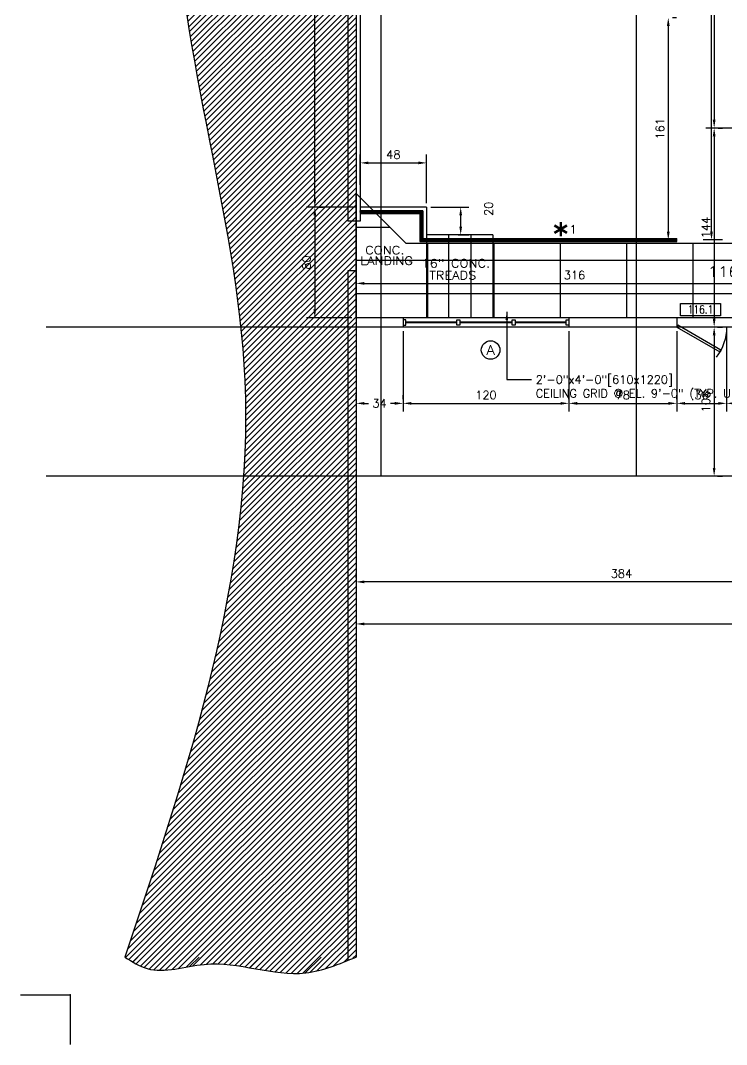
# Model space of a CAD drawing. Extents: x -289 to 2723, y -1587 to 303.
# Drawn here: x -289 to 222, y -1587 to -846 of the extents above; entities that cross this region are included whole.
import ezdxf
from ezdxf.enums import TextEntityAlignment as Align

# ---------------------------------------------------------------- set-up
doc = ezdxf.new("R2010")
doc.units = 0
doc.header["$MEASUREMENT"] = 0
doc.linetypes.add('Wall Base$0$CENTER', pattern=[2, 1.25, -0.25, 0.25, -0.25])
doc.layers.get('0').update_dxf_attribs({"linetype": 'CONTINUOUS'})
doc.layers.get('DEFPOINTS').update_dxf_attribs({"linetype": 'CONTINUOUS'})
for name, color, linetype in [('Wall Base$0$1_Arch_Plan_Center', 134, 'Wall Base$0$CENTER'), ('Wall Base$0$1_Arch_Plan_Dim', 5, 'CONTINUOUS'), ('Wall Base$0$1_Arch_Plan_Door', 131, 'CONTINUOUS'), ('Wall Base$0$1_Arch_Plan_ExistBldg', 1, 'CONTINUOUS'), ('Wall Base$0$1_Arch_Plan_HandRail', 7, 'CONTINUOUS'), ('Wall Base$0$1_Arch_Plan_Text1', 4, 'CONTINUOUS'), ('Wall Base$0$1_Arch_Plan_Wall', 7, 'CONTINUOUS'), ('Wall Base$0$1_Arch_Plan_Wall_Annot', 4, 'CONTINUOUS'), ('Wall Base$0$1_Arch_Plan_WinSec', 7, 'CONTINUOUS'), ('Wall Base$0$1_Arch_Reflected_Ceiling_Plan_Dim', 5, 'CONTINUOUS'), ('Wall Base$0$1_Arch_Reflected_Ceiling_Plan_Outline', 3, 'CONTINUOUS'), ('Wall Base$0$1_Arch_Reflected_Ceiling_Plan_Panel', 7, 'CONTINUOUS'), ('Wall Base$0$1_Arch_Reflected_Ceiling_Plan_Wall', 131, 'CONTINUOUS'), ('Wall Base$0$2_Arch_Plan_Dim', 5, 'CONTINUOUS'), ('Wall Base$0$2_Arch_Plan_ExistBldg', 1, 'CONTINUOUS'), ('Wall Base$0$2_Arch_Plan_Wall', 7, 'CONTINUOUS'), ('Wall Base$0$2_Arch_Plan_Wall_Below', 6, 'CONTINUOUS'), ('Wall Base$0$2_Arch_Reflected_Ceiling_Plan_Wall', 131, 'CONTINUOUS'), ('Wall Base$0$GRID', 131, 'CONTINUOUS')]:
    doc.layers.add(name, color=color, linetype=linetype)
doc.styles.add('Wall Base$0$ROMANS-115', font='romans.shx')
doc.styles.add('Wall Base$0$ROMANS-80', font='romans.shx', dxfattribs={"width": 0.8})
doc.styles.add('Wall Base$0$ROMANS80', font='romans.shx', dxfattribs={"width": 0.8})
doc.dimstyles.new('Wall Base$0$116-ROMANS-115-PS', dxfattribs={"dimscale": 96, "dimtxt": 0.0625, "dimasz": 0.0625, "dimexe": 0.0625, "dimexo": 0.03125, "dimgap": 0.03125, "dimtad": 1, "dimdec": 0, "dimlfac": 25.4, "dimrnd": 0.125, "dimzin": 1, "dimdsep": 46, "dimtxsty": 'Wall Base$0$ROMANS-115', "dimcen": 0.125, "dimclrd": 256, "dimclre": 256, "dimclrt": 256, "dimadec": 0, "dimazin": 0, "dimtfac": 1, "dimtdec": 0, "dimtofl": 0, "dimtmove": 2, "dimatfit": 0, "dimfxl": 1, "dimfrac": 2, "dimtolj": 1, "dimtzin": 0, "dimarcsym": 0})
doc.dimstyles.new('Wall Base$0$18-ROMANS-115-PS', dxfattribs={"dimscale": 0, "dimtxt": 0.0625, "dimasz": 0.0625, "dimexe": 0.0625, "dimexo": 0.03125, "dimgap": 0.03125, "dimtad": 1, "dimdec": 0, "dimlfac": 25.4, "dimzin": 1, "dimdsep": 46, "dimtxsty": 'Wall Base$0$ROMANS-115', "dimcen": 0.125, "dimclrd": 256, "dimclre": 256, "dimclrt": 256, "dimadec": 0, "dimazin": 0, "dimtfac": 1, "dimtdec": 0, "dimtofl": 0, "dimtmove": 0, "dimatfit": 0, "dimfxl": 1, "dimfrac": 2, "dimtolj": 1, "dimtzin": 0, "dimarcsym": 0})

# ---------------------------------------------------------------- blocks, each defined once
blk = doc.blocks.new('Wall Base$0$Door - Left Hung 36 in.')
blk.add_lwpolyline([(0.75, -1.3), (0, 0), (31.18, 18), (31.93, 16.7)], close=True)
blk.add_arc((0, 0), 36, 0, 37.31013)
blk = doc.blocks.new('*D247')
at = {"layer": 'DEFPOINTS', "color": 0, "transparency": 16777216}
for p in [(525.93, -1175.81), (-46.07, -1273.66), (525.93, -1282.72)]:
    blk.add_point(p, dxfattribs=at)
at = {"layer": 'Wall Base$0$1_Arch_Plan_Dim', "lineweight": -2, "transparency": 16777216}
for p, q in [((525.93, -1178.81), (525.93, -1288.72)), ((-46.07, -1276.66), (-46.07, -1288.72)), ((-40.07, -1282.72), (519.93, -1282.72))]:
    blk.add_line(p, q, dxfattribs=at)
at = {"layer": 'Wall Base$0$1_Arch_Plan_Dim', "transparency": 16777216}
for points in [[(-40.07, -1281.72), (-40.07, -1283.72), (-46.07, -1282.72)], [(519.93, -1281.72), (519.93, -1283.72), (525.93, -1282.72)]]:
    blk.add_solid(points, dxfattribs=at)
at = {"layer": 'Wall Base$0$1_Arch_Plan_Dim', "transparency": 16777216, "insert": (239.93, -1276.72), "char_height": 6, "attachment_point": 5, "style": 'Wall Base$0$ROMANS-115'}
blk.add_mtext('\\A1;572', dxfattribs=at)
blk = doc.blocks.new('*D253')
at = {"layer": 'DEFPOINTS', "color": 0, "transparency": 16777216}
for p in [(-75.92, -371.81), (-75.92, -981.06), (-43.07, -981.06)]:
    blk.add_point(p, dxfattribs=at)
at = {"layer": 'Wall Base$0$1_Arch_Plan_Dim', "lineweight": -2, "transparency": 16777216}
for p, q in [((-75.92, -377.81), (-75.92, -666)), ((-72.92, -371.81), (-69.92, -371.81)), ((-75.92, -975.06), (-75.92, -686.86)), ((-46.07, -981.06), (-81.92, -981.06))]:
    blk.add_line(p, q, dxfattribs=at)
at = {"layer": 'Wall Base$0$1_Arch_Plan_Dim', "transparency": 16777216}
for points in [[(-76.92, -377.81), (-74.92, -377.81), (-75.92, -371.81)], [(-76.92, -975.06), (-74.92, -975.06), (-75.92, -981.06)]]:
    blk.add_solid(points, dxfattribs=at)
at = {"layer": 'Wall Base$0$1_Arch_Plan_Dim', "transparency": 16777216, "insert": (-78.92, -676.43), "char_height": 6, "attachment_point": 5, "rotation": 90, "style": 'Wall Base$0$ROMANS-115'}
blk.add_mtext('\\A1;609', dxfattribs=at)
blk = doc.blocks.new('*D254')
at = {"layer": 'DEFPOINTS', "color": 0, "transparency": 16777216}
for p in [(-75.92, -981.06), (-75.92, -1061.06), (-46.07, -1061.06)]:
    blk.add_point(p, dxfattribs=at)
at = {"layer": 'Wall Base$0$1_Arch_Plan_Dim', "lineweight": -2, "transparency": 16777216}
for p, q in [((-72.92, -981.06), (-69.92, -981.06)), ((-75.92, -987.06), (-75.92, -1055.06)), ((-49.07, -1061.06), (-81.92, -1061.06))]:
    blk.add_line(p, q, dxfattribs=at)
at = {"layer": 'Wall Base$0$1_Arch_Plan_Dim', "transparency": 16777216}
for points in [[(-76.92, -987.06), (-74.92, -987.06), (-75.92, -981.06)], [(-76.92, -1055.06), (-74.92, -1055.06), (-75.92, -1061.06)]]:
    blk.add_solid(points, dxfattribs=at)
at = {"layer": 'Wall Base$0$1_Arch_Plan_Dim', "transparency": 16777216, "insert": (-81.92, -1021.06), "char_height": 6, "attachment_point": 5, "rotation": 90, "style": 'Wall Base$0$ROMANS-115'}
blk.add_mtext('\\A1;80', dxfattribs=at)
blk = doc.blocks.new('*D255')
at = {"layer": 'DEFPOINTS', "color": 0, "transparency": 16777216}
for p in [(269.93, -1004.81), (-46.07, -1026.56), (269.93, -1036.23)]:
    blk.add_point(p, dxfattribs=at)
at = {"layer": 'Wall Base$0$1_Arch_Plan_Dim', "lineweight": -2, "transparency": 16777216}
for p, q in [((269.93, -1007.81), (269.93, -1042.23)), ((-46.07, -1029.56), (-46.07, -1042.23)), ((-40.07, -1036.23), (263.93, -1036.23))]:
    blk.add_line(p, q, dxfattribs=at)
at = {"layer": 'Wall Base$0$1_Arch_Plan_Dim', "transparency": 16777216}
for points in [[(-40.07, -1035.23), (-40.07, -1037.23), (-46.07, -1036.23)], [(263.93, -1035.23), (263.93, -1037.23), (269.93, -1036.23)]]:
    blk.add_solid(points, dxfattribs=at)
at = {"layer": 'Wall Base$0$1_Arch_Plan_Dim', "transparency": 16777216, "insert": (111.93, -1030.23), "char_height": 6, "attachment_point": 5, "style": 'Wall Base$0$ROMANS-115'}
blk.add_mtext('\\A1;316', dxfattribs=at)
blk = doc.blocks.new('*D259')
at = {"layer": 'DEFPOINTS', "color": 0, "transparency": 16777216}
for p in [(179.8, -843.81), (178.33, -1004.81), (179.8, -1004.81)]:
    blk.add_point(p, dxfattribs=at)
at = {"layer": 'Wall Base$0$1_Arch_Plan_Dim', "lineweight": -2, "transparency": 16777216}
for p, q in [((182.8, -843.81), (185.8, -843.81)), ((179.8, -849.81), (179.8, -998.81)), ((181.33, -1004.81), (185.8, -1004.81))]:
    blk.add_line(p, q, dxfattribs=at)
at = {"layer": 'Wall Base$0$1_Arch_Plan_Dim', "transparency": 16777216}
for points in [[(178.8, -849.81), (180.8, -849.81), (179.8, -843.81)], [(178.8, -998.81), (180.8, -998.81), (179.8, -1004.81)]]:
    blk.add_solid(points, dxfattribs=at)
at = {"layer": 'Wall Base$0$1_Arch_Plan_Dim', "transparency": 16777216, "insert": (173.8, -924.31), "char_height": 6, "attachment_point": 5, "rotation": 90, "style": 'Wall Base$0$ROMANS-115'}
blk.add_mtext('\\A1;161', dxfattribs=at)
blk = doc.blocks.new('*D303')
at = {"layer": 'DEFPOINTS', "color": 0, "transparency": 16777216}
for p in [(221.93, -1067.81), (371.93, -1086.27), (371.93, -1123.06)]:
    blk.add_point(p, dxfattribs=at)
at = {"layer": 'Wall Base$0$1_Arch_Plan_Dim', "lineweight": -2, "transparency": 16777216}
for p, q in [((221.93, -1070.81), (221.93, -1129.06)), ((371.93, -1089.27), (371.93, -1129.06)), ((227.93, -1123.06), (365.93, -1123.06))]:
    blk.add_line(p, q, dxfattribs=at)
at = {"layer": 'Wall Base$0$1_Arch_Plan_Dim', "transparency": 16777216}
for points in [[(227.93, -1122.06), (227.93, -1124.06), (221.93, -1123.06)], [(365.93, -1122.06), (365.93, -1124.06), (371.93, -1123.06)]]:
    blk.add_solid(points, dxfattribs=at)
at = {"layer": 'Wall Base$0$1_Arch_Plan_Dim', "transparency": 16777216, "insert": (296.93, -1117.06), "char_height": 6, "attachment_point": 5, "style": 'Wall Base$0$ROMANS-115'}
blk.add_mtext('\\A1;150', dxfattribs=at)
blk = doc.blocks.new('*D344')
at = {"layer": 'DEFPOINTS', "color": 0, "transparency": 16777216}
for p in [(-12.07, -1067.81), (107.93, -1067.81), (107.93, -1123.06)]:
    blk.add_point(p, dxfattribs=at)
at = {"layer": 'Wall Base$0$1_Arch_Plan_Dim', "lineweight": -2, "transparency": 16777216}
for p, q in [((-12.07, -1070.81), (-12.07, -1129.06)), ((107.93, -1070.81), (107.93, -1129.06)), ((-6.07, -1123.06), (101.93, -1123.06))]:
    blk.add_line(p, q, dxfattribs=at)
at = {"layer": 'Wall Base$0$1_Arch_Plan_Dim', "transparency": 16777216}
for points in [[(-6.07, -1122.06), (-6.07, -1124.06), (-12.07, -1123.06)], [(101.93, -1122.06), (101.93, -1124.06), (107.93, -1123.06)]]:
    blk.add_solid(points, dxfattribs=at)
at = {"layer": 'Wall Base$0$1_Arch_Plan_Dim', "transparency": 16777216, "insert": (47.93, -1117.06), "char_height": 6, "attachment_point": 5, "style": 'Wall Base$0$ROMANS-115'}
blk.add_mtext('\\A1;120', dxfattribs=at)
blk = doc.blocks.new('*D345')
at = {"layer": 'DEFPOINTS', "color": 0, "transparency": 16777216}
for p in [(185.93, -1067.81), (221.93, -1067.81), (221.93, -1123.06)]:
    blk.add_point(p, dxfattribs=at)
at = {"layer": 'Wall Base$0$1_Arch_Plan_Dim', "lineweight": -2, "transparency": 16777216}
for p, q in [((185.93, -1070.81), (185.93, -1129.06)), ((221.93, -1070.81), (221.93, -1129.06)), ((191.93, -1123.06), (215.93, -1123.06))]:
    blk.add_line(p, q, dxfattribs=at)
at = {"layer": 'Wall Base$0$1_Arch_Plan_Dim', "transparency": 16777216}
for points in [[(191.93, -1122.06), (191.93, -1124.06), (185.93, -1123.06)], [(215.93, -1122.06), (215.93, -1124.06), (221.93, -1123.06)]]:
    blk.add_solid(points, dxfattribs=at)
at = {"layer": 'Wall Base$0$1_Arch_Plan_Dim', "transparency": 16777216, "insert": (203.93, -1117.06), "char_height": 6, "attachment_point": 5, "style": 'Wall Base$0$ROMANS-115'}
blk.add_mtext('\\A1;36', dxfattribs=at)
blk = doc.blocks.new('*D346')
at = {"layer": 'DEFPOINTS', "color": 0, "transparency": 16777216}
for p in [(107.93, -1123.06), (185.93, -1123.06), (185.93, -1123.06)]:
    blk.add_point(p, dxfattribs=at)
at = {"layer": 'Wall Base$0$1_Arch_Plan_Dim', "lineweight": -2, "transparency": 16777216}
for p, q in [((107.93, -1120.06), (107.93, -1117.06)), ((185.93, -1120.06), (185.93, -1117.06)), ((113.93, -1123.06), (179.93, -1123.06))]:
    blk.add_line(p, q, dxfattribs=at)
at = {"layer": 'Wall Base$0$1_Arch_Plan_Dim', "transparency": 16777216}
for points in [[(113.93, -1122.06), (113.93, -1124.06), (107.93, -1123.06)], [(179.93, -1122.06), (179.93, -1124.06), (185.93, -1123.06)]]:
    blk.add_solid(points, dxfattribs=at)
at = {"layer": 'Wall Base$0$1_Arch_Plan_Dim', "transparency": 16777216, "insert": (146.93, -1117.06), "char_height": 6, "attachment_point": 5, "style": 'Wall Base$0$ROMANS-115'}
blk.add_mtext('\\A1;78', dxfattribs=at)
blk = doc.blocks.new('*D347')
at = {"layer": 'DEFPOINTS', "color": 0, "transparency": 16777216}
for p in [(-46.07, -1123.06), (-46.07, -1123.06), (-12.07, -1123.06)]:
    blk.add_point(p, dxfattribs=at)
at = {"layer": 'Wall Base$0$1_Arch_Plan_Dim', "lineweight": -2, "transparency": 16777216}
for p, q in [((-46.07, -1120.06), (-46.07, -1117.06)), ((-12.07, -1120.06), (-12.07, -1117.06)), ((-40.07, -1123.06), (-37.07, -1123.06)), ((-18.07, -1123.06), (-21.07, -1123.06))]:
    blk.add_line(p, q, dxfattribs=at)
at = {"layer": 'Wall Base$0$1_Arch_Plan_Dim', "transparency": 16777216}
for points in [[(-40.07, -1122.06), (-40.07, -1124.06), (-46.07, -1123.06)], [(-18.07, -1122.06), (-18.07, -1124.06), (-12.07, -1123.06)]]:
    blk.add_solid(points, dxfattribs=at)
at = {"layer": 'Wall Base$0$1_Arch_Plan_Dim', "transparency": 16777216, "insert": (-29.07, -1123.06), "char_height": 6, "attachment_point": 5, "style": 'Wall Base$0$ROMANS-115'}
blk.add_mtext('\\A1;34', dxfattribs=at)
blk = doc.blocks.new('*D348')
at = {"layer": 'DEFPOINTS', "color": 0, "transparency": 16777216}
for p in [(208.21, -371.81), (211.09, -1004.81), (221.93, -1004.81)]:
    blk.add_point(p, dxfattribs=at)
at = {"layer": 'Wall Base$0$1_Arch_Plan_Dim', "lineweight": -2, "transparency": 16777216}
for p, q in [((211.09, -377.81), (211.09, -685.02)), ((211.21, -371.81), (217.09, -371.81)), ((211.09, -998.81), (211.09, -691.59)), ((218.93, -1004.81), (205.09, -1004.81))]:
    blk.add_line(p, q, dxfattribs=at)
at = {"layer": 'Wall Base$0$1_Arch_Plan_Dim', "transparency": 16777216}
for points in [[(210.09, -377.81), (212.09, -377.81), (211.09, -371.81)], [(210.09, -998.81), (212.09, -998.81), (211.09, -1004.81)]]:
    blk.add_solid(points, dxfattribs=at)
at = {"layer": 'Wall Base$0$1_Arch_Plan_Dim', "transparency": 16777216, "insert": (211.09, -688.31), "char_height": 6, "attachment_point": 5, "rotation": 90, "style": 'Wall Base$0$ROMANS-115'}
blk.add_mtext('\\A1;.', dxfattribs=at)
blk = doc.blocks.new('*D357')
at = {"layer": 'DEFPOINTS', "color": 0, "transparency": 16777216}
for p in [(4.93, -949.01), (-43.07, -967.89), (4.93, -981.06)]:
    blk.add_point(p, dxfattribs=at)
at = {"layer": 'Wall Base$0$1_Arch_Plan_Dim', "lineweight": -2, "transparency": 16777216}
for p, q in [((-43.07, -964.89), (-43.07, -943.01)), ((4.93, -978.06), (4.93, -943.01)), ((-37.07, -949.01), (-1.07, -949.01))]:
    blk.add_line(p, q, dxfattribs=at)
at = {"layer": 'Wall Base$0$1_Arch_Plan_Dim', "transparency": 16777216}
for points in [[(-37.07, -948.01), (-37.07, -950.01), (-43.07, -949.01)], [(-1.07, -948.01), (-1.07, -950.01), (4.93, -949.01)]]:
    blk.add_solid(points, dxfattribs=at)
at = {"layer": 'Wall Base$0$1_Arch_Plan_Dim', "transparency": 16777216, "insert": (-19.07, -943.01), "char_height": 6, "attachment_point": 5, "style": 'Wall Base$0$ROMANS-115'}
blk.add_mtext('\\A1;48', dxfattribs=at)
blk = doc.blocks.new('*D358')
at = {"layer": 'DEFPOINTS', "color": 0, "transparency": 16777216}
for p in [(4.93, -981.06), (29.63, -981.06), (24.82, -1001.06)]:
    blk.add_point(p, dxfattribs=at)
at = {"layer": 'Wall Base$0$1_Arch_Plan_Dim', "lineweight": -2, "transparency": 16777216}
for p, q in [((7.93, -981.06), (35.63, -981.06)), ((29.63, -995.06), (29.63, -987.06)), ((27.82, -1001.06), (35.63, -1001.06))]:
    blk.add_line(p, q, dxfattribs=at)
at = {"layer": 'Wall Base$0$1_Arch_Plan_Dim', "transparency": 16777216}
for points in [[(28.63, -987.06), (30.63, -987.06), (29.63, -981.06)], [(28.63, -995.06), (30.63, -995.06), (29.63, -1001.06)]]:
    blk.add_solid(points, dxfattribs=at)
at = {"layer": 'Wall Base$0$1_Arch_Plan_Dim', "transparency": 16777216, "insert": (49.82, -982.21), "char_height": 6, "attachment_point": 5, "rotation": 90, "style": 'Wall Base$0$ROMANS-115'}
blk.add_mtext('\\A1;20', dxfattribs=at)
blk = doc.blocks.new('*D368')
at = {"layer": 'DEFPOINTS', "color": 0, "transparency": 16777216}
for p in [(212.99, -635.81), (212.99, -923.81), (337.93, -923.81)]:
    blk.add_point(p, dxfattribs=at)
at = {"layer": 'Wall Base$0$2_Arch_Plan_Dim', "lineweight": -2, "transparency": 16777216}
for p, q in [((215.99, -635.81), (218.99, -635.81)), ((212.99, -641.81), (212.99, -917.81)), ((334.93, -923.81), (206.99, -923.81))]:
    blk.add_line(p, q, dxfattribs=at)
at = {"layer": 'Wall Base$0$2_Arch_Plan_Dim', "transparency": 16777216}
for points in [[(211.99, -641.81), (213.99, -641.81), (212.99, -635.81)], [(211.99, -917.81), (213.99, -917.81), (212.99, -923.81)]]:
    blk.add_solid(points, dxfattribs=at)
at = {"layer": 'Wall Base$0$2_Arch_Plan_Dim', "transparency": 16777216, "insert": (206.99, -779.81), "char_height": 6, "attachment_point": 5, "rotation": 90, "style": 'Wall Base$0$ROMANS-115'}
blk.add_mtext('\\A1;288', dxfattribs=at)
blk = doc.blocks.new('*D369')
at = {"layer": 'DEFPOINTS', "color": 0, "transparency": 16777216}
for p in [(212.99, -923.81), (212.99, -1067.81), (212.99, -1067.81)]:
    blk.add_point(p, dxfattribs=at)
at = {"layer": 'Wall Base$0$2_Arch_Plan_Dim', "lineweight": -2, "transparency": 16777216}
for p, q in [((215.99, -923.81), (218.99, -923.81)), ((212.99, -929.81), (212.99, -1061.81)), ((215.99, -1067.81), (218.99, -1067.81))]:
    blk.add_line(p, q, dxfattribs=at)
at = {"layer": 'Wall Base$0$2_Arch_Plan_Dim', "transparency": 16777216}
for points in [[(211.99, -929.81), (213.99, -929.81), (212.99, -923.81)], [(211.99, -1061.81), (213.99, -1061.81), (212.99, -1067.81)]]:
    blk.add_solid(points, dxfattribs=at)
at = {"layer": 'Wall Base$0$2_Arch_Plan_Dim', "transparency": 16777216, "insert": (206.99, -995.81), "char_height": 6, "attachment_point": 5, "rotation": 90, "style": 'Wall Base$0$ROMANS-115'}
blk.add_mtext('\\A1;144', dxfattribs=at)
blk = doc.blocks.new('*D374')
at = {"layer": 'DEFPOINTS', "color": 0, "transparency": 16777216}
for p in [(212.35, -1067.81), (212.35, -1175.81), (212.99, -1175.81)]:
    blk.add_point(p, dxfattribs=at)
at = {"layer": 'Wall Base$0$2_Arch_Plan_Dim', "lineweight": -2, "transparency": 16777216}
for p, q in [((212.99, -1073.81), (212.99, -1169.81)), ((215.35, -1067.81), (218.99, -1067.81)), ((215.35, -1175.81), (218.99, -1175.81))]:
    blk.add_line(p, q, dxfattribs=at)
at = {"layer": 'Wall Base$0$2_Arch_Plan_Dim', "transparency": 16777216}
for points in [[(211.99, -1073.81), (213.99, -1073.81), (212.99, -1067.81)], [(211.99, -1169.81), (213.99, -1169.81), (212.99, -1175.81)]]:
    blk.add_solid(points, dxfattribs=at)
at = {"layer": 'Wall Base$0$2_Arch_Plan_Dim', "transparency": 16777216, "insert": (206.99, -1121.81), "char_height": 6, "attachment_point": 5, "rotation": 90, "style": 'Wall Base$0$ROMANS-115'}
blk.add_mtext('\\A1;108', dxfattribs=at)
blk = doc.blocks.new('*D375')
at = {"layer": 'DEFPOINTS', "color": 0, "transparency": 16777216}
for p in [(337.93, -1067.81), (-46.07, -1252.27), (-46.07, -1252.27)]:
    blk.add_point(p, dxfattribs=at)
at = {"layer": 'Wall Base$0$2_Arch_Plan_Dim', "lineweight": -2, "transparency": 16777216}
for p, q in [((337.93, -1070.81), (337.93, -1258.27)), ((-46.07, -1249.27), (-46.07, -1246.27)), ((331.93, -1252.27), (-40.07, -1252.27))]:
    blk.add_line(p, q, dxfattribs=at)
at = {"layer": 'Wall Base$0$2_Arch_Plan_Dim', "transparency": 16777216}
for points in [[(-40.07, -1251.27), (-40.07, -1253.27), (-46.07, -1252.27)], [(331.93, -1251.27), (331.93, -1253.27), (337.93, -1252.27)]]:
    blk.add_solid(points, dxfattribs=at)
at = {"layer": 'Wall Base$0$2_Arch_Plan_Dim', "transparency": 16777216, "insert": (145.93, -1246.27), "char_height": 6, "attachment_point": 5, "style": 'Wall Base$0$ROMANS-115'}
blk.add_mtext('\\A1;384', dxfattribs=at)
blk = doc.blocks.new('Wall Base$0$Window')
blk.add_circle((0.4356, 0.3589), 0.0609)
at = {"style": 'Wall Base$0$ROMANS-80', "width": 1.15}
blk.add_attdef('WINDOW', text='', height=0.0625, dxfattribs=at).set_placement((0.4356, 0.3589), align=Align.MIDDLE)
blk = doc.blocks.new('Wall Base$0$DOOR2')
for p, q in [((0, 13.2), (43.3, 13.2)), ((0, 0), (0, 13.2)), ((43.3, 13.2), (43.3, 0)), ((43.3, 0), (0, 0))]:
    blk.add_line(p, q)
at = {"style": 'Wall Base$0$ROMANS80', "width": 0.8}
blk.add_attdef('DOOR', text='', height=9, dxfattribs=at).set_placement((21.9, 6.7), align=Align.MIDDLE)

msp = doc.modelspace()

# ---------------------------------------------------------------- hatches: boundary and pattern name
at = {"layer": 'Wall Base$0$1_Arch_Plan_ExistBldg'}
h = msp.add_hatch(dxfattribs=at)
h.set_pattern_fill('ANSI31', color=256, scale=48, style=0)
edge = h.paths.add_edge_path()
edge.add_line((-46.0706, 60.1915), (-164.3633, 60.1915))
edge.add_spline(control_points=[(-164.3633, 60.1915), (-185.6882, 16.7991), (-249.696, -113.4455), (-82.1783, -378.2277), (-227.1129, -729.3068), (-79.4248, -1124.4246), (-166.7969, -1385.0568), (-213.3108, -1523.8085)], knot_values=[0, 0, 0, 0, 139.11074135, 417.54784196, 812.9975744, 1187.43803323, 1613.70961922, 1613.70961922, 1613.70961922, 1613.70961922], degree=3, periodic=0)
edge.add_spline(control_points=[(-213.3108, -1523.8085), (-208.0412, -1527.1876), (-190.7804, -1538.256), (-144.4574, -1520.5858), (-93.4793, -1543.6616), (-58.1153, -1528.8524), (-46.0706, -1523.8085)], knot_values=[0, 0, 0, 0, 18.17043869, 59.5180411, 133.30761091, 171.42098679, 171.42098679, 171.42098679, 171.42098679], degree=3, periodic=0)
edge.add_line((-46.0706, -1523.8085), (-46.0706, 60.1915))
h.paths.add_polyline_path([(-102.004, -797.3017), (-102.004, -650.8589), (-115.504, -650.8589), (-115.504, -797.3017)], flags=24)
h = msp.add_hatch(dxfattribs=at)
h.set_pattern_fill('LINE,_O', color=256, scale=250, angle=45)
h.set_pattern_definition([(45, (-1.316, 4.577), (-22.0971, 22.0971), [])])
edge = h.paths.add_edge_path()
edge.add_spline(control_points=[(-213.3108, -1523.8085), (-208.0412, -1527.1876), (-190.7804, -1538.256), (-144.4574, -1520.5858), (-93.4793, -1543.6616), (-58.1153, -1528.8524), (-46.0706, -1523.8085)], knot_values=[0, 0, 0, 0, 18.17043869, 59.5180411, 133.30761091, 171.42098679, 171.42098679, 171.42098679, 171.42098679], degree=3, periodic=0)
edge.add_line((-46.0706, -1523.8085), (-213.3108, -1523.8085))
at = {"layer": 'Wall Base$0$1_Arch_Plan_HandRail'}
h = msp.add_hatch(dxfattribs=at)
h.set_pattern_fill('ANSI31', color=256, style=0)
h.paths.add_polyline_path([(-28.0706, -983.8085), (-43.0706, -983.8085), (-43.0706, -985.8085), (-28.0706, -985.8085)])
h.paths.add_polyline_path([(2.1794, -983.8085), (-28.0706, -983.8085), (-28.0706, -985.8085), (0.1794, -985.8085), (0.1794, -1004.8085), (4.9294, -1004.8085), (4.9294, -1003.8085), (2.1794, -1003.8085)])
h.paths.add_polyline_path([(4.9294, -1004.8085), (0.1794, -1004.8085), (0.1794, -1005.8085), (4.9294, -1005.8085)])
h.paths.add_polyline_path([(20.9294, -1003.8085), (4.9294, -1003.8085), (4.9294, -1004.8085), (20.9294, -1004.8085)])
h.paths.add_polyline_path([(20.9294, -1004.8085), (4.9294, -1004.8085), (4.9294, -1005.8085), (20.9294, -1005.8085)])
h.paths.add_polyline_path([(36.9294, -1003.8085), (20.9294, -1003.8085), (20.9294, -1004.8085), (36.9294, -1004.8085)])
h.paths.add_polyline_path([(36.9294, -1004.8085), (20.9294, -1004.8085), (20.9294, -1005.8085), (36.9294, -1005.8085)])
h.paths.add_polyline_path([(52.9294, -1003.8085), (36.9294, -1003.8085), (36.9294, -1004.8085), (52.9294, -1004.8085)])
h.paths.add_polyline_path([(52.9294, -1004.8085), (36.9294, -1004.8085), (36.9294, -1005.8085), (52.9294, -1005.8085)])
h.paths.add_polyline_path([(156.9294, -1003.8085), (52.9294, -1003.8085), (52.9294, -1004.8085), (156.9294, -1004.8085)])
h.paths.add_polyline_path([(156.9294, -1004.8085), (52.9294, -1004.8085), (52.9294, -1005.8085), (156.9294, -1005.8085)])
h.paths.add_polyline_path([(185.9294, -1003.8085), (156.9294, -1003.8085), (156.9294, -1004.8085), (185.9294, -1004.8085)])
h.paths.add_polyline_path([(185.9294, -1004.8085), (156.9294, -1004.8085), (156.9294, -1005.8085), (185.9294, -1005.8085)])
at = {"layer": 'Wall Base$0$2_Arch_Plan_ExistBldg'}
h = msp.add_hatch(dxfattribs=at)
h.set_pattern_fill('ANSI31', color=256, scale=48, style=0)
h.set_pattern_definition([(45, (-1353.099, -9e-13), (-4.24264, 4.24264), [])])
edge = h.paths.add_edge_path()
edge.add_spline(control_points=[(-164.3633, 60.1915), (-185.6882, 16.7991), (-249.696, -113.4455), (-82.1783, -378.2277), (-227.1129, -729.3068), (-79.4248, -1124.4246), (-166.7969, -1385.0568), (-213.3108, -1523.8085)], knot_values=[0, 0, 0, 0, 139.11074135, 417.54784196, 812.9975744, 1187.43803323, 1613.70961922, 1613.70961922, 1613.70961922, 1613.70961922], degree=3, periodic=0)
edge.add_spline(control_points=[(-213.3108, -1523.8085), (-208.0412, -1527.1876), (-190.7804, -1538.256), (-144.4574, -1520.5858), (-93.4793, -1543.6616), (-58.1153, -1528.8524), (-46.0706, -1523.8085)], knot_values=[0, 0, 0, 0, 18.17043869, 59.5180411, 133.30761091, 171.42098679, 171.42098679, 171.42098679, 171.42098679], degree=3, periodic=0)
edge.add_line((-46.0706, -1523.8085), (-46.0706, 60.1915))
edge.add_line((-46.0706, 60.1915), (-164.3633, 60.1915))
h.paths.add_polyline_path([(-102.004, -797.3017), (-102.004, -650.8589), (-115.504, -650.8589), (-115.504, -797.3017)], flags=24)
h = msp.add_hatch(dxfattribs=at)
h.set_pattern_fill('LINE,_O', color=256, scale=250, angle=45)
h.set_pattern_definition([(45, (-1.316, 4.577), (-22.0971, 22.0971), [])])
edge = h.paths.add_edge_path()
edge.add_spline(control_points=[(-213.3108, -1523.8085), (-208.0412, -1527.1876), (-190.7804, -1538.256), (-144.4574, -1520.5858), (-93.4793, -1543.6616), (-58.1153, -1528.8524), (-46.0706, -1523.8085)], knot_values=[0, 0, 0, 0, 18.17043869, 59.5180411, 133.30761091, 171.42098679, 171.42098679, 171.42098679, 171.42098679], degree=3, periodic=0)
edge.add_line((-46.0706, -1523.8085), (-213.3108, -1523.8085))

# ---------------------------------------------------------------- linework, layer by layer
for p, q in [((-288.8255, -1551.1256), (-252.8255, -1551.1256)), ((-252.8255, -1551.1256), (-252.8255, -1587.1256))]:
    msp.add_line(p, q)
msp.add_point((-252.8255, -1551.1256))
at = {"layer": 'Wall Base$0$1_Arch_Plan_Center', "ltscale": 25}
msp.add_line((185.9294, -1004.8085), (0.3438, -1004.8085), dxfattribs=at)
at = {"layer": 'Wall Base$0$1_Arch_Plan_ExistBldg'}
msp.add_line((-46.0706, 60.1915), (-46.0706, -1523.8085), dxfattribs=at)
for points in [[(-164.3633, 60.1915), (-211.6838, -70.6235), (-145.8989, -341.1777), (-176.8565, -735.4138), (-126.5504, -1106.4596), (-213.3108, -1523.8085)], [(-213.3108, -1523.8085), (-197.1831, -1532.1788), (-155.9511, -1529.0901), (-82.4205, -1535.2676), (-46.0706, -1523.8085)]]:
    msp.add_spline(points, degree=3, dxfattribs=at)
at = {"layer": 'Wall Base$0$1_Arch_Plan_HandRail'}
for p, q in [((2.1794, -983.8085), (-43.0706, -983.8085)), ((-43.0706, -983.8085), (-43.0706, -985.8085)), ((2.1794, -983.8085), (2.1794, -1003.8085)), ((0.1794, -985.8085), (-43.0706, -985.8085)), ((0.1794, -985.8085), (0.1794, -1005.8085)), ((0.1794, -1005.8085), (185.9294, -1005.8085)), ((2.1794, -1003.8085), (185.9294, -1003.8085)), ((185.9294, -1005.8085), (185.9294, -1003.8085))]:
    msp.add_line(p, q, dxfattribs=at)
at = {"layer": 'Wall Base$0$1_Arch_Plan_Wall'}
for p, q in [((-52.0706, -370.8085), (-52.0706, -991.1859)), ((-43.0706, -370.8085), (-43.0706, -991.1859)), ((-46.0706, -381.4335), (-46.0706, -971.0585)), ((4.9294, -981.0585), (-43.0706, -981.0585)), ((4.9294, -981.0585), (4.9294, -1061.0585)), ((-43.0706, -991.1859), (-52.0706, -991.1859)), ((52.9294, -1001.0585), (4.9294, -1001.0585)), ((20.9294, -1001.0585), (20.9294, -1061.0585)), ((36.9294, -1001.0585), (36.9294, -1061.0585)), ((52.9294, -1001.0585), (52.9294, -1061.0585)), ((-52.0706, -1027.1859), (-52.0706, -1526.3038)), ((-46.0706, -1027.1859), (-52.0706, -1027.1859)), ((-46.0706, -1027.1859), (-46.0706, -1061.0585)), ((185.9294, -1061.0585), (-46.0706, -1061.0585)), ((-46.0706, -1061.3085), (-46.0706, -1067.8085)), ((-12.0706, -1061.0585), (-12.0706, -1067.8085)), ((-12.0706, -1061.3085), (-12.0706, -1067.8085)), ((107.9294, -1061.0585), (107.9294, -1067.8085)), ((185.9294, -1061.0585), (185.9294, -1067.8085)), ((520.6794, -1067.8085), (-46.0706, -1067.8085))]:
    msp.add_line(p, q, dxfattribs=at)
at = {"layer": 'Wall Base$0$1_Arch_Plan_WinSec'}
for p, q in [((26.9294, -1064.371), (-10.0706, -1064.371)), ((26.9294, -1064.746), (-10.0706, -1064.746)), ((66.9294, -1064.371), (28.9294, -1064.371)), ((66.9294, -1064.746), (28.9294, -1064.746)), ((105.9294, -1064.371), (68.9294, -1064.371)), ((105.9294, -1064.746), (68.9294, -1064.746))]:
    msp.add_line(p, q, dxfattribs=at)
for points in [[(-12.0706, -1066.5585), (-10.0706, -1066.5585), (-10.0706, -1062.5585), (-12.0706, -1062.5585)], [(28.9294, -1066.5585), (26.9294, -1066.5585), (26.9294, -1062.5585), (28.9294, -1062.5585)], [(28.9294, -1066.5585), (26.9294, -1066.5585), (26.9294, -1062.5585), (28.9294, -1062.5585)], [(68.9294, -1066.5585), (66.9294, -1066.5585), (66.9294, -1062.5585), (68.9294, -1062.5585)], [(107.9294, -1066.5585), (105.9294, -1066.5585), (105.9294, -1062.5585), (107.9294, -1062.5585)]]:
    msp.add_lwpolyline(points, close=True, dxfattribs=at)
at = {"layer": 'Wall Base$0$1_Arch_Reflected_Ceiling_Plan_Outline'}
for p, q in [((-46.0706, -1061.0585), (-46.0706, -971.0585)), ((-46.0706, -971.0585), (-10.0706, -1007.0585)), ((-10.0706, -1007.0585), (450.1794, -1007.0585)), ((345.8044, -1061.0585), (-46.0706, -1061.0585))]:
    msp.add_line(p, q, dxfattribs=at)
at = {"layer": 'Wall Base$0$1_Arch_Reflected_Ceiling_Plan_Panel'}
for p, q in [((-21.3831, -995.746), (-46.0706, -995.746)), ((5.5204, -1007.0585), (5.5204, -1061.0585)), ((53.5204, -1007.0585), (53.5204, -1061.0585)), ((53.5204, -1007.0585), (197.5204, -1007.0585)), ((101.5204, -1007.0585), (101.5204, -1061.0585)), ((149.5204, -1007.0585), (149.5204, -1061.0585)), ((197.5204, -1007.0585), (197.5204, -1061.0585)), ((601.5544, -1019.746), (-46.0706, -1019.746)), ((613.4919, -1043.746), (-46.0706, -1043.746))]:
    msp.add_line(p, q, dxfattribs=at)
at = {"layer": 'Wall Base$0$1_Arch_Reflected_Ceiling_Plan_Wall'}
for p, q in [((-46.0706, 12.1915), (-46.0706, -1067.8085)), ((345.8044, -1061.0585), (-46.0706, -1061.0585)), ((525.9294, -1067.8085), (-46.0706, -1067.8085))]:
    msp.add_line(p, q, dxfattribs=at)
at = {"layer": 'Wall Base$0$2_Arch_Plan_ExistBldg'}
msp.add_line((-46.0706, 60.1915), (-46.0706, -1523.8085), dxfattribs=at)
for points in [[(-164.3633, 60.1915), (-211.6838, -70.6235), (-145.8989, -341.1777), (-176.8565, -735.4138), (-126.5504, -1106.4596), (-213.3108, -1523.8085)], [(-213.3108, -1523.8085), (-197.1831, -1532.1788), (-155.9511, -1529.0901), (-82.4205, -1535.2676), (-46.0706, -1523.8085)]]:
    msp.add_spline(points, degree=3, dxfattribs=at)
at = {"layer": 'Wall Base$0$2_Arch_Plan_Wall'}
for p, q in [((-46.0706, 12.1915), (-46.0706, -1061.3085)), ((-46.0706, -1061.3085), (-46.0706, -1067.8085))]:
    msp.add_line(p, q, dxfattribs=at)
at = {"layer": 'Wall Base$0$2_Arch_Plan_Wall_Below'}
msp.add_line((329.9294, -1067.8085), (-46.0706, -1067.8085), dxfattribs=at)
at = {"layer": 'Wall Base$0$2_Arch_Reflected_Ceiling_Plan_Wall'}
msp.add_line((337.9294, -1067.8085), (-46.0706, -1067.8085), dxfattribs=at)
at = {"layer": 'Wall Base$0$GRID'}
for p, q in [((-28.0706, 252.7076), (-28.0706, -1175.8085)), ((156.9294, -1175.8085), (156.9294, 252.7076)), ((2723.2663, -1067.8085), (-270.2703, -1067.8085)), ((321.9294, -1067.8085), (-46.0706, -1067.8085)), ((2723.2663, -1175.8085), (-270.2703, -1175.8085))]:
    msp.add_line(p, q, dxfattribs=at)

# ---------------------------------------------------------------- block references
at = {"layer": 'Wall Base$0$1_Arch_Plan_Door', "xscale": -1, "rotation": 180}
msp.add_blockref('Wall Base$0$Door - Left Hung 36 in.', (185.9294, -1067.8085), dxfattribs=at)
at = {"layer": 'Wall Base$0$1_Arch_Plan_Text1'}
for name, p, xscale, yscale, zscale, values in [('Wall Base$0$DOOR2', (188.5422, -1059.5924), 0.667919999863557, 0.667919999863557, 0.667919999863557, {'DOOR': '116.1'}), ('Wall Base$0$Window', (3.1572, -1124.0862), 110.3999999774585, 110.3999999774585, 110.3999999774585, {'WINDOW': 'A'})]:
    msp.add_blockref(name, p, dxfattribs=dict(at, xscale=xscale, yscale=yscale, zscale=zscale)).add_auto_attribs(values)

# ---------------------------------------------------------------- texts
at = {"layer": 'Wall Base$0$1_Arch_Plan_Text1', "style": 'Wall Base$0$ROMANS-115', "width": 1.15}
for s, height, p in [('1', 6, (108.0782, -1000.1247)), ('CONC.', 6, (-39.4859, -1015.1667)), ('LANDING', 6, (-43.0756, -1022.828)), ('16" CONC. ', 6, (1.2613, -1024.7071)), ('TREADS', 6, (6.9033, -1033.3224)), ('116', 7.5, (208.4324, -1031.4769))]:
    msp.add_text(s, height=height, dxfattribs=at).set_placement(p)
at = {"layer": 'Wall Base$0$1_Arch_Plan_Wall_Annot', "style": 'Wall Base$0$ROMANS-115', "width": 1.15}
msp.add_text('*', height=18, dxfattribs=at).set_placement((94.8929, -1009.8195))
at = {"layer": 'Wall Base$0$1_Arch_Reflected_Ceiling_Plan_Dim', "insert": (83.9286, -1102.845), "char_height": 6, "attachment_point": 1, "style": 'Wall Base$0$ROMANS-115'}
msp.add_mtext('\\A1;2\'-0"x4\'-0"[610x1220]\\PCEILING GRID @ EL. 9\'-0" (TYP. U.N.O.)', dxfattribs=at)

# ---------------------------------------------------------------- dimensions: what is measured, and where the dimension line sits
at = {"layer": 'Wall Base$0$1_Arch_Plan_Dim'}
for base, p1, p2, picture, middle in [((-75.9176, -981.0585), (-75.9176, -371.8085), (-43.0706, -981.0585), '*D253', (-78.9176, -676.4335)), ((29.6289, -981.0585), (24.8161, -1001.0585), (4.9294, -981.0585), '*D358', (49.8242, -982.2109))]:
    dim = msp.add_linear_dim(base=base, p1=p1, p2=p2, angle=90, dimstyle='Wall Base$0$116-ROMANS-115-PS', override={"dimdec": 0, "dimlfac": -192, "dimrnd": 0, "dimpost": '\\X', "dimtdec": 6}, dxfattribs=at)
    dim.commit()
    dim.dimension.update_dxf_attribs({"geometry": picture, "text_midpoint": middle, "dimtype": 160})
dim = msp.add_linear_dim(base=(211.0851, -1004.8085), p1=(208.2071, -371.8085), p2=(221.9294, -1004.8085), angle=90, text='.', dimstyle='Wall Base$0$116-ROMANS-115-PS', override={"dimdec": 0, "dimlfac": -192, "dimrnd": 0, "dimpost": '\\X', "dimtdec": 6}, dxfattribs=at)
dim.commit()
dim.dimension.update_dxf_attribs({"geometry": '*D348', "text_midpoint": (211.0851, -688.3085), "dimtype": 160})
for base, p1, p2, picture, middle in [((179.8029, -1004.8085), (179.8029, -843.8085), (178.3332, -1004.8085), '*D259', (173.8029, -924.3085)), ((-75.9176, -1061.0585), (-75.9176, -981.0585), (-46.0706, -1061.0585), '*D254', (-81.9176, -1021.0585))]:
    dim = msp.add_linear_dim(base=base, p1=p1, p2=p2, angle=90, dimstyle='Wall Base$0$116-ROMANS-115-PS', override={"dimdec": 0, "dimlfac": -192, "dimrnd": 0, "dimpost": '\\X', "dimtdec": 6}, dxfattribs=at)
    dim.commit()
    dim.dimension.update_dxf_attribs({"geometry": picture, "text_midpoint": middle})
for base, p1, p2, picture, middle in [((4.9294, -949.007), (-43.0706, -967.8878), (4.9294, -981.0585), '*D357', (-19.0706, -943.007)), ((269.9294, -1036.2322), (-46.0706, -1026.5576), (269.9294, -1004.8085), '*D255', (111.9294, -1030.2322)), ((107.9294, -1123.0642), (-12.0706, -1067.8085), (107.9294, -1067.8085), '*D344', (47.9294, -1117.0642)), ((221.9294, -1123.0642), (185.9294, -1067.8085), (221.9294, -1067.8085), '*D345', (203.9294, -1117.0642)), ((371.9294, -1123.0642), (221.9294, -1067.8085), (371.9294, -1086.2652), '*D303', (296.9294, -1117.0642)), ((185.9294, -1123.0642), (107.9294, -1123.0642), (185.9294, -1123.0642), '*D346', (146.9294, -1117.0642)), ((525.9294, -1282.7154), (-46.0706, -1273.6635), (525.9294, -1175.8085), '*D247', (239.9294, -1276.7154))]:
    dim = msp.add_linear_dim(base=base, p1=p1, p2=p2, dimstyle='Wall Base$0$116-ROMANS-115-PS', override={"dimdec": 0, "dimlfac": -192, "dimrnd": 0, "dimpost": '\\X', "dimtdec": 6}, dxfattribs=at)
    dim.commit()
    dim.dimension.update_dxf_attribs({"geometry": picture, "text_midpoint": middle})
dim = msp.add_linear_dim(base=(-46.0706, -1123.0642), p1=(-12.0706, -1123.0642), p2=(-46.0706, -1123.0642), dimstyle='Wall Base$0$116-ROMANS-115-PS', override={"dimdec": 0, "dimlfac": -192, "dimrnd": 0, "dimpost": '\\X', "dimtdec": 6}, dxfattribs=at)
dim.commit()
dim.dimension.update_dxf_attribs({"geometry": '*D347', "text_midpoint": (-29.0706, -1123.0642), "dimtype": 160})
at = {"layer": 'Wall Base$0$2_Arch_Plan_Dim'}
for base, p1, p2, picture, middle in [((212.9917, -923.8085), (212.9917, -635.8085), (337.9294, -923.8085), '*D368', (206.9917, -779.8085)), ((212.9917, -1067.8085), (212.9917, -923.8085), (212.9917, -1067.8085), '*D369', (206.9917, -995.8085)), ((212.9917, -1175.8085), (212.3507, -1067.8085), (212.3507, -1175.8085), '*D374', (206.9917, -1121.8085))]:
    dim = msp.add_linear_dim(base=base, p1=p1, p2=p2, angle=90, dimstyle='Wall Base$0$116-ROMANS-115-PS', override={"dimdec": 0, "dimlfac": -192, "dimrnd": 0, "dimpost": '\\X', "dimtdec": 6}, dxfattribs=at)
    dim.commit()
    dim.dimension.update_dxf_attribs({"geometry": picture, "text_midpoint": middle})
dim = msp.add_linear_dim(base=(-46.0706, -1252.2741), p1=(337.9294, -1067.8085), p2=(-46.0706, -1252.2741), dimstyle='Wall Base$0$116-ROMANS-115-PS', override={"dimdec": 0, "dimlfac": -192, "dimrnd": 0, "dimpost": '\\X', "dimtdec": 6}, dxfattribs=at)
dim.commit()
dim.dimension.update_dxf_attribs({"geometry": '*D375', "text_midpoint": (145.9294, -1246.2741)})

# ---------------------------------------------------------------- leaders
at = {"layer": 'Wall Base$0$1_Arch_Reflected_Ceiling_Plan_Dim', "annotation_type": 0, "has_hookline": 1, "hookline_direction": 0, "text_width": 188}
msp.add_leader([(62.995, -1056.7817), (62.995, -1105.845), (80.9286, -1105.845)], dimstyle='Wall Base$0$18-ROMANS-115-PS', override={"dimscale": 96, "dimtad": 0, "dimlfac": 0.010417}, dxfattribs=at)

doc.saveas('drawing.dxf')
